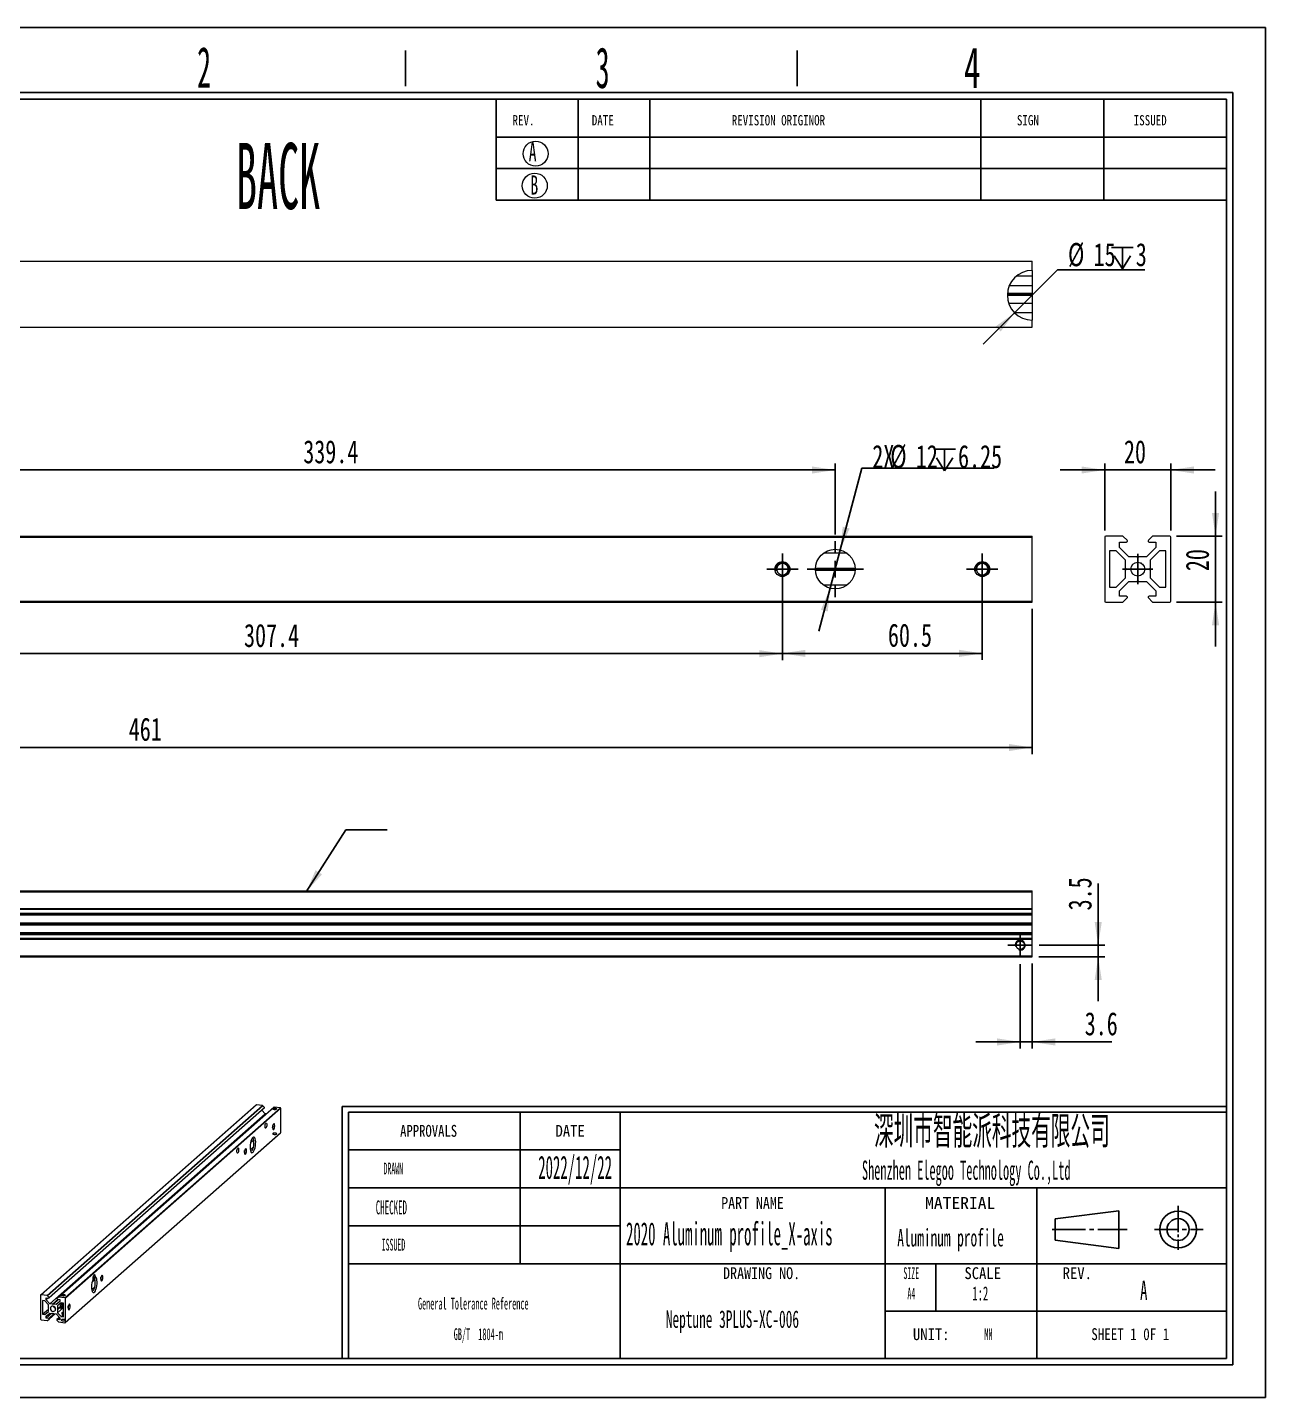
# Model space of a CAD drawing. Header units: millimetres. Extents: x 2 to 295, y 1 to 209.
# Drawn here: x 107.7 to 295.1, y 1.3 to 208.7 of the extents above; entities that cross this region are included whole.
import ezdxf

# ---------------------------------------------------------------- set-up
doc = ezdxf.new("R2010")
doc.units = ezdxf.units.MM
doc.layers.add('SLD-0', color=179, linetype='Continuous')
doc.styles.add('SLDTEXTSTYLE1', font='TXT', dxfattribs={"width": 0.469})
doc.styles.add('SLDTEXTSTYLE10', font='TXT', dxfattribs={"width": 0.7865})
doc.styles.add('SLDTEXTSTYLE11', font='TXT', dxfattribs={"width": 0.862222})
doc.styles.add('SLDTEXTSTYLE12', font='TXT', dxfattribs={"width": 1.089})
doc.styles.add('SLDTEXTSTYLE13', font='TXT', dxfattribs={"width": 0.56, "bigfont": 'bigfont'})
doc.styles.add('SLDTEXTSTYLE14', font='TXT', dxfattribs={"width": 0.805625})
doc.styles.add('SLDTEXTSTYLE15', font='TXT', dxfattribs={"width": 0.7})
doc.styles.add('SLDTEXTSTYLE2', font='TXT', dxfattribs={"width": 0.56})
doc.styles.add('SLDTEXTSTYLE4', font='TXT', dxfattribs={"width": 0.484})
doc.styles.add('SLDTEXTSTYLE5', font='TXT', dxfattribs={"width": 0.40535})
doc.styles.add('SLDTEXTSTYLE6', font='TXT', dxfattribs={"width": 0.6})
doc.styles.add('SLDTEXTSTYLE7', font='TXT', dxfattribs={"width": 0.5025})
doc.styles.add('SLDTEXTSTYLE8', font='TXT', dxfattribs={"width": 0.9075})
doc.styles.add('SLDTEXTSTYLE9', font='TXT', dxfattribs={"width": 0.870455})
doc.dimstyles.new('SLDDIMSTYLE0', dxfattribs={"dimtxt": 3.5, "dimasz": 3.5, "dimexe": 0, "dimexo": 0.0625, "dimgap": 0.875, "dimtad": 0, "dimtih": 1, "dimtoh": 1, "dimlfac": 2, "dimrnd": 1e-09, "dimzin": 12, "dimdsep": 46, "dimtxsty": 'SLDTEXTSTYLE1', "dimsah": 1, "dimcen": 0, "dimadec": 0, "dimazin": 3, "dimtfac": 1, "dimtmove": 0, "dimatfit": 3, "dimfxl": 0, "dimfrac": 2, "dimtolj": 1, "dimtzin": 12, "dimarcsym": 0})
doc.dimstyles.new('SLDDIMSTYLE1', dxfattribs={"dimtxt": 3.5, "dimasz": 3.5, "dimexe": 0, "dimexo": 0.0625, "dimgap": 0.875, "dimtad": 2, "dimlfac": 2, "dimrnd": 1e-09, "dimzin": 12, "dimdsep": 46, "dimtxsty": 'SLDTEXTSTYLE1', "dimsah": 1, "dimcen": 0.09, "dimadec": 0, "dimazin": 3, "dimtfac": 1, "dimtofl": 0, "dimtmove": 0, "dimatfit": 3, "dimfxl": 0, "dimfrac": 2, "dimtolj": 1, "dimtzin": 12, "dimarcsym": 0})
doc.dimstyles.new('SLDDIMSTYLE2', dxfattribs={"dimtxt": 3.5, "dimasz": 3.5, "dimexe": 0, "dimexo": 0.0625, "dimgap": 0.875, "dimtad": 2, "dimlfac": 2, "dimrnd": 1e-09, "dimzin": 12, "dimdsep": 46, "dimtxsty": 'SLDTEXTSTYLE1', "dimsah": 1, "dimcen": 0.09, "dimadec": 0, "dimazin": 3, "dimtfac": 1, "dimtmove": 0, "dimatfit": 0, "dimfxl": 0, "dimfrac": 2, "dimtolj": 1, "dimtzin": 12, "dimarcsym": 0})
doc.dimstyles.new('SLDDIMSTYLE5', dxfattribs={"dimtxt": 0.18, "dimasz": 3.5, "dimexe": 0, "dimexo": 0.0625, "dimgap": 0, "dimtad": 0, "dimtih": 1, "dimtoh": 1, "dimdec": 0, "dimrnd": 1e-09, "dimzin": 0, "dimdsep": 46, "dimtxsty": 'Standard', "dimsah": 1, "dimcen": 0.09, "dimadec": 0, "dimazin": 0, "dimtfac": 3.5, "dimtdec": 0, "dimtofl": 0, "dimtmove": 0, "dimatfit": 3, "dimfxl": 0, "dimfrac": 2, "dimtolj": 1, "dimtzin": 0, "dimarcsym": 0})
doc.dimstyles.new('SLDDIMSTYLE6', dxfattribs={"dimtxt": 3.5, "dimasz": 3.5, "dimexe": 0, "dimexo": 0.0625, "dimgap": 0.875, "dimtad": 0, "dimtih": 1, "dimtoh": 1, "dimlfac": 2, "dimrnd": 1e-09, "dimzin": 12, "dimdsep": 46, "dimtxsty": 'SLDTEXTSTYLE1', "dimsah": 1, "dimcen": 0, "dimadec": 0, "dimazin": 3, "dimtfac": 1, "dimtofl": 0, "dimtmove": 1, "dimatfit": 3, "dimfxl": 0, "dimfrac": 2, "dimtolj": 1, "dimtzin": 12, "dimarcsym": 0})

# ---------------------------------------------------------------- blocks, each defined once
blk = doc.blocks.new('SW_NOTE_2')
at = {"layer": 'SLD-0', "color": 0, "char_height": 1.7927, "attachment_point": 2, "style": 'SLDTEXTSTYLE4'}
for s, insert in [('General Tolerance Reference', (12.75, 2.31)), ('GB/T  1804-m', (13.51, -2.32))]:
    blk.add_mtext(s, dxfattribs=dict(at, insert=insert))
blk = doc.blocks.new('SW_SYMBOL_HOLE_DEPTH')
at = {"layer": 'SLD-0', "color": 0}
for p, q in [((0, 875), (800, 875)), ((100, 555), (400, 75)), ((400, 875), (400, 75)), ((700, 555), (400, 75))]:
    blk.add_line(p, q, dxfattribs=at)
blk = doc.blocks.new('_D')
at = {"layer": 'SLD-0'}
for p, q in [((230.74, 129.59), (233.99, 141.97)), ((233.99, 141.97), (254.01, 141.97)), ((229.21, 123.79), (230.74, 129.59)), ((229.21, 123.79), (227.5, 117.28))]:
    blk.add_line(p, q, dxfattribs=at)
for points in [[(230.74, 129.59), (232.15, 132.84), (231.11, 133.11)], [(229.21, 123.79), (227.8, 120.54), (228.84, 120.26)]]:
    blk.add_solid(points, dxfattribs=at)
at = {"layer": 'SLD-0', "xscale": 0.004072727272727273, "yscale": 0.004072727272727273, "zscale": 0.004072727272727273}
blk.add_blockref('SW_SYMBOL_HOLE_DEPTH', (244.9, 141.26), dxfattribs=at)
at = {"layer": 'SLD-0', "char_height": 3.5, "attachment_point": 1, "style": 'SLDTEXTSTYLE15'}
for s, insert in [('2X', (235.58, 145.48)), ('%%c', (238.3, 145.48)), ('12', (242.17, 145.48)), ('6.25', (248.56, 145.48))]:
    blk.add_mtext(s, dxfattribs=dict(at, insert=insert))
blk = doc.blocks.new('_D_2')
at = {"layer": 'SLD-0'}
for p, q in [((29.27, 120.69), (29.27, 98.69)), ((259.77, 120.69), (259.77, 98.69)), ((29.27, 99.69), (259.77, 99.69))]:
    blk.add_line(p, q, dxfattribs=at)
for points in [[(29.27, 99.69), (32.77, 99.15), (32.77, 100.22)], [(259.77, 99.69), (256.27, 100.22), (256.27, 99.15)]]:
    blk.add_solid(points, dxfattribs=at)
at = {"layer": 'SLD-0', "insert": (123.05, 104.2), "char_height": 3.5, "attachment_point": 1, "style": 'SLDTEXTSTYLE15'}
blk.add_mtext('461', dxfattribs=at)
blk = doc.blocks.new('_D_5')
at = {"layer": 'SLD-0'}
for p, q in [((68.27, 125.69), (68.27, 112.89)), ((221.97, 125.69), (221.97, 112.89)), ((68.27, 113.89), (221.97, 113.89))]:
    blk.add_line(p, q, dxfattribs=at)
for points in [[(68.27, 113.89), (71.77, 113.35), (71.77, 114.43)], [(221.97, 113.89), (218.47, 114.43), (218.47, 113.35)]]:
    blk.add_solid(points, dxfattribs=at)
at = {"layer": 'SLD-0', "insert": (140.49, 118.4), "char_height": 3.5, "attachment_point": 1, "style": 'SLDTEXTSTYLE15'}
blk.add_mtext('307.4', dxfattribs=at)
blk = doc.blocks.new('_D_6')
at = {"layer": 'SLD-0'}
for p, q in [((221.97, 125.69), (221.97, 112.93)), ((252.22, 125.69), (252.22, 112.93)), ((221.97, 113.93), (252.22, 113.93))]:
    blk.add_line(p, q, dxfattribs=at)
for points in [[(221.97, 113.93), (225.47, 113.39), (225.47, 114.47)], [(252.22, 113.93), (248.72, 114.47), (248.72, 113.39)]]:
    blk.add_solid(points, dxfattribs=at)
at = {"layer": 'SLD-0', "insert": (237.95, 118.44), "char_height": 3.5, "attachment_point": 1, "style": 'SLDTEXTSTYLE15'}
blk.add_mtext('60.5', dxfattribs=at)
blk = doc.blocks.new('_D_8')
at = {"layer": 'SLD-0'}
for p, q in [((60.27, 131.94), (60.27, 142.69)), ((60.27, 141.69), (229.97, 141.69)), ((229.97, 131.94), (229.97, 142.69))]:
    blk.add_line(p, q, dxfattribs=at)
for points in [[(60.27, 141.69), (63.77, 141.15), (63.77, 142.22)], [(229.97, 141.69), (226.47, 142.22), (226.47, 141.15)]]:
    blk.add_solid(points, dxfattribs=at)
at = {"layer": 'SLD-0', "insert": (149.46, 146.2), "char_height": 3.5, "attachment_point": 1, "style": 'SLDTEXTSTYLE15'}
blk.add_mtext('339.4', dxfattribs=at)
blk = doc.blocks.new('SW_CENTERMARKSYMBOL_0')
at = {"layer": 'SLD-0', "color": 0}
for p, q in [((0, 1.25), (0, 2.375)), ((-1.25, 0), (-2.375, 0)), ((0, 0), (-1.25, 0)), ((0, 0), (0, 1.25)), ((0, 0), (0, -1.25)), ((0, 0), (1.25, 0)), ((1.25, 0), (2.375, 0)), ((0, -1.25), (0, -2.375))]:
    blk.add_line(p, q, dxfattribs=at)
blk = doc.blocks.new('SW_CENTERMARKSYMBOL_3')
at = {"layer": 'SLD-0', "color": 0}
for p, q in [((0, 1.25), (0, 2.375)), ((-1.25, 0), (-2.375, 0)), ((0, 0), (-1.25, 0)), ((0, 0), (0, 1.25)), ((0, 0), (0, -1.25)), ((0, 0), (1.25, 0)), ((1.25, 0), (2.375, 0)), ((0, -1.25), (0, -2.375))]:
    blk.add_line(p, q, dxfattribs=at)
blk = doc.blocks.new('SW_CENTERMARKSYMBOL_4')
at = {"layer": 'SLD-0', "color": 0}
for p, q in [((0, 2.5), (0, 4.25)), ((-2.5, 0), (-4.25, 0)), ((0, 0), (-1.25, 0)), ((0, 0), (0, 1.25)), ((0, 0), (0, -1.25)), ((0, 0), (1.25, 0)), ((2.5, 0), (4.25, 0)), ((0, -2.5), (0, -4.25))]:
    blk.add_line(p, q, dxfattribs=at)
blk = doc.blocks.new('_D_9')
at = {"layer": 'SLD-0'}
for p, q in [((270.75, 141.69), (264.02, 141.69)), ((270.75, 132.54), (270.75, 142.69)), ((270.75, 141.69), (280.75, 141.69)), ((280.75, 132.54), (280.75, 142.69)), ((280.75, 141.69), (287.49, 141.69))]:
    blk.add_line(p, q, dxfattribs=at)
for points in [[(270.75, 141.69), (267.25, 142.22), (267.25, 141.15)], [(280.75, 141.69), (284.25, 141.15), (284.25, 142.22)]]:
    blk.add_solid(points, dxfattribs=at)
at = {"layer": 'SLD-0', "insert": (273.67, 146.2), "char_height": 3.5, "attachment_point": 1, "style": 'SLDTEXTSTYLE15'}
blk.add_mtext('20', dxfattribs=at)
blk = doc.blocks.new('_D_10')
at = {"layer": 'SLD-0'}
for p, q in [((287.53, 131.69), (287.53, 138.42)), ((281.6, 131.69), (288.53, 131.69)), ((287.53, 131.69), (287.53, 121.69)), ((281.6, 121.69), (288.53, 121.69)), ((287.53, 121.69), (287.53, 114.96))]:
    blk.add_line(p, q, dxfattribs=at)
for points in [[(287.53, 131.69), (288.07, 135.19), (286.99, 135.19)], [(287.53, 121.69), (286.99, 118.19), (288.07, 118.19)]]:
    blk.add_solid(points, dxfattribs=at)
at = {"layer": 'SLD-0', "insert": (283.02, 126.38), "char_height": 3.5, "attachment_point": 1, "rotation": 90, "style": 'SLDTEXTSTYLE15'}
blk.add_mtext('20', dxfattribs=at)
blk = doc.blocks.new('SW_CENTERMARKSYMBOL_6')
at = {"layer": 'SLD-0', "color": 0}
for p, q in [((0, 1.25), (0, 2.3)), ((-1.25, 0), (-2.3, 0)), ((0, 0), (-1.25, 0)), ((0, 0), (0, 1.25)), ((0, 0), (0, -1.25)), ((0, 0), (1.25, 0)), ((1.25, 0), (2.3, 0)), ((0, -1.25), (0, -2.3))]:
    blk.add_line(p, q, dxfattribs=at)
blk = doc.blocks.new('_D_14')
at = {"layer": 'SLD-0'}
for p, q in [((257.97, 66.89), (257.97, 54.12)), ((259.77, 67.01), (259.77, 54.12)), ((257.97, 55.12), (251.24, 55.12)), ((259.77, 55.12), (257.97, 55.12)), ((259.77, 55.12), (271.82, 55.12))]:
    blk.add_line(p, q, dxfattribs=at)
for points in [[(257.97, 55.12), (254.47, 55.66), (254.47, 54.58)], [(259.77, 55.12), (263.27, 54.58), (263.27, 55.66)]]:
    blk.add_solid(points, dxfattribs=at)
at = {"layer": 'SLD-0', "insert": (267.73, 59.63), "char_height": 3.5, "attachment_point": 1, "style": 'SLDTEXTSTYLE15'}
blk.add_mtext('3.6', dxfattribs=at)
blk = doc.blocks.new('_D_15')
at = {"layer": 'SLD-0'}
for p, q in [((269.77, 69.76), (269.77, 79.11)), ((260.84, 69.76), (270.77, 69.76)), ((269.77, 68.01), (269.77, 69.76)), ((260.77, 68.01), (270.77, 68.01)), ((269.77, 68.01), (269.77, 61.28))]:
    blk.add_line(p, q, dxfattribs=at)
for points in [[(269.77, 69.76), (270.31, 73.26), (269.24, 73.26)], [(269.77, 68.01), (269.24, 64.51), (270.31, 64.51)]]:
    blk.add_solid(points, dxfattribs=at)
at = {"layer": 'SLD-0', "insert": (265.26, 75.03), "char_height": 3.5, "attachment_point": 1, "rotation": 90, "style": 'SLDTEXTSTYLE15'}
blk.add_mtext('3.5', dxfattribs=at)
blk = doc.blocks.new('SW_CENTERMARKSYMBOL_8')
at = {"layer": 'SLD-0', "color": 0}
for p, q in [((-1.25, 0), (-1.875, 0)), ((0, 0), (-1.25, 0)), ((0, 1.25), (0, 1.875)), ((0, 0), (0, 1.25)), ((0, 0), (0, -1.25)), ((0, 0), (1.25, 0)), ((1.25, 0), (1.875, 0)), ((0, -1.25), (0, -1.875))]:
    blk.add_line(p, q, dxfattribs=at)
blk = doc.blocks.new('_D_16')
at = {"layer": 'SLD-0'}
for p, q in [((257.12, 165.49), (263.62, 171.96)), ((263.62, 171.96), (276.82, 171.96)), ((257.12, 165.49), (252.34, 160.75))]:
    blk.add_line(p, q, dxfattribs=at)
blk.add_solid([(257.12, 165.49), (254.25, 163.41), (255.01, 162.64)], dxfattribs=at)
at = {"layer": 'SLD-0', "xscale": 0.004072727272727273, "yscale": 0.004072727272727273, "zscale": 0.004072727272727273}
blk.add_blockref('SW_SYMBOL_HOLE_DEPTH', (271.8, 171.82), dxfattribs=at)
at = {"layer": 'SLD-0', "char_height": 3.5, "attachment_point": 1, "style": 'SLDTEXTSTYLE15'}
for s, insert in [('%%c', (265.2, 176.04)), ('15', (269.07, 176.04)), ('3', (275.46, 176.04))]:
    blk.add_mtext(s, dxfattribs=dict(at, insert=insert))

msp = doc.modelspace()

# ---------------------------------------------------------------- linework, layer by layer
at = {"color": 7, "linetype": 'Continuous', "lineweight": 15}
for p, q in [((29.2746, 173.2874), (259.7746, 173.2874)), ((259.7746, 173.1374), (259.7746, 173.2874)), ((259.7746, 171.8874), (259.7746, 173.1374)), ((259.7746, 171.0374), (257.3971, 171.0374)), ((259.7746, 171.8874), (259.7746, 171.0374)), ((259.7746, 171.0374), (259.7746, 169.6321)), ((256.0246, 168.1374), (259.7746, 168.1374)), ((256.0276, 168.2874), (259.7746, 168.2874)), ((256.0366, 168.4374), (259.7746, 168.4374)), ((256.3353, 169.6321), (259.7746, 169.6321)), ((259.7746, 169.6321), (259.7746, 168.4374)), ((259.7746, 168.4374), (259.7746, 168.2874)), ((259.7746, 168.2874), (259.7746, 168.1374)), ((259.7746, 168.1374), (259.7746, 166.9427)), ((256.2199, 166.9427), (259.7746, 166.9427)), ((259.7746, 166.9427), (259.7746, 165.5374)), ((257.0722, 165.5374), (259.7746, 165.5374)), ((259.7746, 165.5374), (259.7746, 164.3874)), ((259.7746, 163.4374), (259.7746, 164.3874)), ((29.2746, 163.2874), (259.7746, 163.2874)), ((259.7746, 163.2874), (259.7746, 163.4374)), ((29.2746, 131.6864), (259.7746, 131.6864)), ((29.2746, 131.5364), (259.7746, 131.5364)), ((259.7746, 131.5364), (259.7746, 131.6864)), ((259.7746, 121.8364), (259.7746, 131.5364)), ((270.7544, 131.5364), (270.7544, 121.8364)), ((273.4423, 131.6864), (270.9044, 131.6864)), ((273.0044, 130.7864), (274.0423, 130.7864)), ((273.0044, 129.9667), (273.0044, 130.7864)), ((274.1484, 131.0425), (273.5484, 131.6425)), ((277.9605, 131.6425), (277.3605, 131.0425)), ((277.4666, 130.7864), (278.5044, 130.7864)), ((280.6044, 131.6864), (278.0666, 131.6864)), ((278.5044, 130.7864), (278.5044, 129.9667)), ((280.7544, 121.8364), (280.7544, 131.5364)), ((231.7674, 129.0917), (228.1817, 129.0917)), ((271.5044, 129.4364), (271.5044, 123.9364)), ((272.4741, 129.4364), (271.5044, 129.4364)), ((273.8794, 128.0311), (272.4741, 129.4364)), ((274.4098, 128.5614), (273.0044, 129.9667)), ((278.5044, 129.9667), (277.0991, 128.5614)), ((279.0348, 129.4364), (277.6294, 128.0311)), ((280.0044, 129.4364), (279.0348, 129.4364)), ((280.0044, 123.9364), (280.0044, 129.4364)), ((220.8496, 126.6864), (221.0996, 126.6864)), ((220.8596, 126.8364), (221.1125, 126.8364)), ((220.8596, 126.5364), (221.1125, 126.5364)), ((222.8366, 126.8364), (223.0895, 126.8364)), ((222.8366, 126.5364), (223.0895, 126.5364)), ((222.8496, 126.6864), (223.0996, 126.6864)), ((226.9746, 126.6864), (232.9746, 126.6864)), ((226.9783, 126.8364), (232.9708, 126.8364)), ((226.9783, 126.5364), (232.9708, 126.5364)), ((251.0996, 126.6864), (251.3496, 126.6864)), ((251.1096, 126.8364), (251.3625, 126.8364)), ((251.1096, 126.5364), (251.3625, 126.5364)), ((253.0866, 126.8364), (253.3395, 126.8364)), ((253.0866, 126.5364), (253.3395, 126.5364)), ((253.0996, 126.6864), (253.3496, 126.6864)), ((273.8794, 126.8364), (273.8794, 128.0311)), ((274.0294, 126.6864), (273.8794, 126.8364)), ((273.8794, 126.5364), (274.0294, 126.6864)), ((273.8794, 125.3417), (273.8794, 126.5364)), ((275.6044, 128.5614), (274.4098, 128.5614)), ((275.7544, 128.4114), (275.6044, 128.5614)), ((275.9044, 128.5614), (275.7544, 128.4114)), ((277.0991, 128.5614), (275.9044, 128.5614)), ((276.3348, 127.5614), (276.2609, 127.5614)), ((277.6294, 126.8364), (277.4794, 126.6864)), ((277.4794, 126.6864), (277.6294, 126.5364)), ((277.6294, 128.0311), (277.6294, 126.8364)), ((277.6294, 126.5364), (277.6294, 125.3417)), ((272.4741, 123.9364), (273.8794, 125.3417)), ((273.0044, 123.4061), (274.4098, 124.8114)), ((274.4098, 124.8114), (275.6044, 124.8114)), ((275.6044, 124.8114), (275.7544, 124.9614)), ((275.7544, 124.9614), (275.9044, 124.8114)), ((275.9044, 124.8114), (277.0991, 124.8114)), ((277.0991, 124.8114), (278.5044, 123.4061)), ((277.6294, 125.3417), (279.0348, 123.9364)), ((228.1817, 124.2811), (231.7674, 124.2811)), ((271.5044, 123.9364), (272.4741, 123.9364)), ((273.0044, 122.5864), (273.0044, 123.4061)), ((274.0423, 122.5864), (273.0044, 122.5864)), ((278.5044, 122.5864), (277.4666, 122.5864)), ((278.5044, 123.4061), (278.5044, 122.5864)), ((279.0348, 123.9364), (280.0044, 123.9364)), ((29.2746, 121.8364), (259.7746, 121.8364)), ((29.2746, 121.6864), (259.7746, 121.6864)), ((259.7746, 121.6864), (259.7746, 121.8364)), ((270.9044, 121.6864), (273.4423, 121.6864)), ((273.5484, 121.7303), (274.1484, 122.3303)), ((277.3605, 122.3303), (277.9605, 121.7303)), ((278.0666, 121.6864), (280.6044, 121.6864)), ((29.2746, 78.0133), (259.7746, 78.0133)), ((29.2746, 77.8633), (259.7746, 77.8633)), ((259.7746, 77.8633), (259.7746, 78.0133)), ((259.7746, 75.3254), (259.7746, 77.8633)), ((29.2746, 75.3254), (259.7746, 75.3254)), ((29.2746, 75.2194), (259.7746, 75.2194)), ((259.7746, 75.2194), (259.7746, 75.3254)), ((259.7746, 74.6194), (259.7746, 75.2194)), ((29.2746, 74.6194), (259.7746, 74.6194)), ((29.2746, 74.5754), (259.7746, 74.5754)), ((29.2746, 74.358), (259.7746, 74.358)), ((29.2746, 73.1633), (259.7746, 73.1633)), ((29.2746, 73.0133), (259.7746, 73.0133)), ((29.2746, 72.8633), (259.7746, 72.8633)), ((259.7746, 74.5754), (259.7746, 74.6194)), ((259.7746, 74.358), (259.7746, 74.5754)), ((259.7746, 73.1633), (259.7746, 74.358)), ((259.7746, 73.0133), (259.7746, 73.1633)), ((259.7746, 72.8633), (259.7746, 73.0133)), ((259.7746, 71.6686), (259.7746, 72.8633)), ((29.2746, 71.6686), (259.7746, 71.6686)), ((259.7746, 71.4512), (29.2746, 71.4512)), ((29.2746, 71.4072), (259.7746, 71.4072)), ((29.2746, 70.8072), (259.7746, 70.8072)), ((29.2746, 70.7012), (259.7746, 70.7012)), ((259.7746, 71.4512), (259.7746, 71.6686)), ((259.7746, 71.4072), (259.7746, 71.4512)), ((259.7746, 70.8072), (259.7746, 71.4072)), ((259.7746, 70.7012), (259.7746, 70.8072)), ((259.7746, 68.1633), (259.7746, 70.7012)), ((29.2746, 68.1633), (259.7746, 68.1633)), ((29.2746, 68.0133), (259.7746, 68.0133)), ((259.7746, 68.0133), (259.7746, 68.1633)), ((142.3215, 45.5902), (109.7238, 16.8418)), ((109.7635, 16.8533), (142.3612, 45.6018)), ((110.7131, 16.7337), (143.3107, 45.4821)), ((110.7528, 16.7121), (143.3504, 45.4605)), ((110.9773, 16.4576), (143.5749, 45.206)), ((110.9773, 16.3776), (143.5749, 45.126)), ((111.0751, 15.5096), (143.6727, 44.258)), ((112.4037, 16.5042), (145.0013, 45.2526)), ((112.4434, 16.5157), (145.041, 45.2641)), ((113.3929, 16.3961), (145.9906, 45.1445)), ((113.4491, 16.3324), (146.0467, 45.0808)), ((143.3107, 45.4821), (142.3612, 45.6018)), ((143.6727, 44.258), (143.1994, 44.7948)), ((143.5749, 45.206), (143.3504, 45.4605)), ((143.8485, 44.2359), (143.6727, 44.258)), ((145.9906, 45.1445), (145.041, 45.2641)), ((146.0467, 41.4227), (146.0467, 45.0808)), ((113.4326, 12.6364), (146.0303, 41.3848)), ((113.4491, 12.6743), (146.0467, 41.4227)), ((141.4909, 39.9053), (141.9502, 40.3104)), ((141.7777, 40.6088), (141.8363, 40.6605)), ((140.5787, 38.7009), (140.5794, 38.7015)), ((141.4339, 38.7951), (141.8932, 39.2002)), ((141.7213, 38.6829), (141.4479, 38.7173)), ((117.4917, 18.74), (117.951, 19.1451)), ((109.7074, 16.8039), (109.7074, 13.1458)), ((110.7131, 16.7337), (109.7635, 16.8533)), ((110.9773, 16.4576), (110.7528, 16.7121)), ((117.4347, 17.6298), (117.894, 18.0349)), ((117.7221, 17.5176), (117.4487, 17.552)), ((110.3509, 15.9308), (109.988, 15.9765)), ((109.988, 15.9765), (109.988, 13.9024)), ((109.988, 13.9024), (110.8767, 14.6861)), ((110.8767, 15.3346), (110.3509, 15.9308)), ((110.5493, 16.4149), (110.9376, 16.366)), ((110.5493, 16.1058), (110.5493, 16.4149)), ((110.5493, 16.1058), (110.856, 16.3763)), ((111.0751, 15.5096), (110.5493, 16.1058)), ((110.8767, 14.8841), (110.8767, 15.3346)), ((110.9328, 14.8204), (110.8767, 14.8841)), ((110.8767, 14.7709), (110.9328, 14.8204)), ((110.8767, 14.3204), (110.8767, 14.7709)), ((111.5221, 15.4533), (111.0751, 15.5096)), ((111.5221, 15.4533), (112.3546, 16.1875)), ((111.5782, 15.3896), (111.5221, 15.4533)), ((111.6344, 15.4391), (111.5782, 15.3896)), ((111.6344, 15.4391), (112.4669, 16.1733)), ((112.0814, 15.3828), (111.6344, 15.4391)), ((112.6072, 15.8466), (112.0814, 15.3828)), ((112.4037, 16.5042), (112.1792, 16.3062)), ((112.2189, 16.2046), (112.6072, 16.1557)), ((112.2798, 14.7073), (112.2237, 14.6578)), ((112.2237, 14.6578), (112.2798, 14.5941)), ((112.8056, 15.6216), (112.2798, 15.1578)), ((112.2798, 15.1578), (112.2798, 14.7073)), ((112.2798, 14.7073), (112.7236, 15.0987)), ((112.2798, 14.5941), (112.7236, 14.9855)), ((112.2798, 14.1436), (113.1684, 14.9273)), ((112.2798, 14.5941), (112.2798, 14.1436)), ((113.3929, 16.3961), (112.4434, 16.5157)), ((112.6072, 16.1557), (112.6072, 15.8466)), ((113.1684, 15.5758), (112.8056, 15.6216)), ((112.9131, 15.2658), (112.9674, 15.3137)), ((112.9674, 15.3137), (113.1684, 15.491)), ((112.9674, 15.2005), (113.1684, 15.3779)), ((113.1684, 13.5017), (113.1684, 15.5758)), ((113.4491, 12.6743), (113.4491, 16.3324)), ((109.7635, 13.0821), (110.7131, 12.9625)), ((109.988, 13.9024), (110.3509, 13.8566)), ((110.3509, 13.8566), (110.8767, 14.3204)), ((110.5493, 13.6316), (111.0751, 14.0954)), ((110.5493, 13.3225), (111.3818, 14.0567)), ((110.5493, 13.3225), (110.5493, 13.6316)), ((110.9376, 13.2736), (110.5493, 13.3225)), ((110.7528, 12.974), (110.9773, 13.172)), ((110.9773, 13.172), (111.9056, 13.9907)), ((111.0751, 14.0954), (111.5221, 14.0391)), ((111.5221, 14.0391), (111.5782, 14.0886)), ((111.5782, 14.0886), (111.6344, 14.0249)), ((111.6344, 14.0249), (112.0814, 13.9686)), ((112.0814, 13.9686), (112.6072, 13.3724)), ((112.5548, 13.4318), (112.1792, 13.1006)), ((112.1792, 13.0206), (112.4037, 12.7661)), ((112.6072, 13.0633), (112.2189, 13.1122)), ((112.2798, 14.1436), (112.8056, 13.5474)), ((112.4434, 12.7445), (113.3929, 12.6249)), ((112.6072, 13.3724), (112.6072, 13.0633)), ((112.8056, 13.5474), (113.0786, 13.7881)), ((112.8056, 13.5474), (113.1684, 13.5017))]:
    msp.add_line(p, q, dxfattribs=at)
at = {"color": 8, "linetype": 'Continuous', "lineweight": 15}
for p, q in [((110.9376, 13.2736), (111.7701, 14.0078)), ((112.2189, 13.1122), (112.5664, 13.4187))]:
    msp.add_line(p, q, dxfattribs=at)
at = {"color": 7, "linetype": 'Continuous', "lineweight": 0, "flags": 128}
for points in [[(145.0302, 44.901), (144.9309, 44.9216), (144.8629, 44.9533), (144.8364, 44.9914), (144.8557, 45.0298), (144.9176, 45.063), (145.0129, 45.0856), (145.1269, 45.0944), (145.2424, 45.088), (145.3417, 45.0674), (145.4097, 45.0356), (145.4362, 44.9976), (145.4169, 44.9591), (145.355, 44.926), (145.2597, 44.9033), (145.1457, 44.8945), (145.0302, 44.901)], [(143.9511, 42.5822), (143.9403, 42.4284), (143.9097, 42.279), (143.8638, 42.1568), (143.8097, 42.0803), (143.7556, 42.0613), (143.7097, 42.1026), (143.679, 42.1979), (143.6683, 42.3327), (143.679, 42.4866), (143.7097, 42.6359), (143.7556, 42.7582), (143.8097, 42.8346), (143.8638, 42.8536), (143.9097, 42.8123), (143.9403, 42.717), (143.9511, 42.5822)], [(145.2424, 41.3168), (145.1269, 41.3232), (145.0129, 41.3144), (144.9176, 41.2917), (144.8557, 41.2586), (144.8364, 41.2201), (144.8629, 41.1821), (144.9309, 41.1504), (145.0302, 41.1297), (145.1457, 41.1233), (145.2597, 41.1321), (145.355, 41.1548), (145.4169, 41.1879), (145.4362, 41.2264), (145.4097, 41.2644), (145.3417, 41.2961), (145.2424, 41.3168)], [(139.6731, 38.8093), (139.6624, 38.6555), (139.6317, 38.5062), (139.5858, 38.3839), (139.5317, 38.3075), (139.4776, 38.2885), (139.4317, 38.3298), (139.401, 38.4251), (139.3903, 38.5599), (139.401, 38.7137), (139.4317, 38.8631), (139.4776, 38.9853), (139.5317, 39.0617), (139.5858, 39.0808), (139.6317, 39.0395), (139.6624, 38.9442), (139.6731, 38.8093)], [(117.9367, 19.6396), (117.9259, 19.4858), (117.8952, 19.3364), (117.8494, 19.2142), (117.7952, 19.1377), (117.7411, 19.1187), (117.6952, 19.16), (117.6646, 19.2553), (117.6538, 19.3901), (117.6646, 19.544), (117.6952, 19.6933), (117.7411, 19.8156), (117.7952, 19.892), (117.8494, 19.911), (117.8952, 19.8697), (117.9259, 19.7744), (117.9367, 19.6396)], [(113.0301, 16.6984), (112.9308, 16.719), (112.8628, 16.7508), (112.8363, 16.7888), (112.8556, 16.8273), (112.9175, 16.8604), (113.0128, 16.8831), (113.1268, 16.8919), (113.2423, 16.8855), (113.3416, 16.8648), (113.4096, 16.8331), (113.436, 16.795), (113.4168, 16.7566), (113.3549, 16.7234), (113.2596, 16.7008), (113.1456, 16.692), (113.0301, 16.6984)], [(112.9869, 15.2743), (112.9761, 15.1205), (112.9455, 14.9711), (112.8996, 14.8489), (112.8455, 14.7725), (112.7914, 14.7535), (112.7455, 14.7947), (112.7148, 14.8901), (112.7041, 15.0249), (112.7148, 15.1787), (112.7455, 15.3281), (112.7914, 15.4503), (112.8455, 15.5267), (112.8996, 15.5457), (112.9455, 15.5045), (112.9761, 15.4091), (112.9869, 15.2743)], [(113.2423, 13.1142), (113.1268, 13.1206), (113.0128, 13.1118), (112.9175, 13.0891), (112.8556, 13.056), (112.8363, 13.0175), (112.8628, 12.9795), (112.9308, 12.9478), (113.0301, 12.9271), (113.1456, 12.9207), (113.2596, 12.9295), (113.3549, 12.9522), (113.4168, 12.9853), (113.436, 13.0238), (113.4096, 13.0618), (113.3416, 13.0936), (113.2423, 13.1142)]]:
    msp.add_lwpolyline(points, dxfattribs=at)
at = {"color": 7, "linetype": 'Continuous', "lineweight": 15, "flags": 128}
for points in [[(145.0479, 44.9165), (145.1441, 44.9112), (145.2392, 44.9185), (145.3185, 44.9374), (145.3702, 44.965), (145.3862, 44.9971), (145.3642, 45.0288), (145.3075, 45.0552), (145.2247, 45.0724), (145.1285, 45.0778), (145.0334, 45.0704), (144.9541, 45.0515), (144.9024, 45.024), (144.8864, 44.9919), (144.9084, 44.9602), (144.9651, 44.9337), (145.0479, 44.9165)], [(144.979, 42.7344), (144.9181, 42.6484), (144.8665, 42.5109), (144.832, 42.3429), (144.8199, 42.1698), (144.832, 42.0182), (144.8665, 41.9109), (144.9181, 41.8645), (144.979, 41.8859), (145.0398, 41.9719), (145.0915, 42.1094), (145.1259, 42.2774), (145.1381, 42.4505), (145.1259, 42.6021), (145.0915, 42.7094), (145.0398, 42.7558), (144.979, 42.7344)], [(144.8199, 42.179), (144.8453, 42.3128), (144.8574, 42.4767)], [(141.8323, 40.6665), (141.7268, 40.5379), (141.6279, 40.3463), (141.5419, 40.1037), (141.4741, 39.8254), (141.4288, 39.5288), (141.4089, 39.2327), (141.4156, 38.9556), (141.4484, 38.7148), (141.5054, 38.5256), (141.583, 38.3999), (141.6762, 38.3454), (141.7792, 38.3657), (141.8855, 38.4595), (141.9885, 38.6209), (142.0817, 38.8397), (142.1592, 39.1022), (142.2162, 39.3919), (142.2491, 39.6906), (142.2558, 39.9796), (142.2358, 40.2406), (142.1906, 40.4572), (142.1228, 40.616), (142.0367, 40.7068), (141.9378, 40.724), (141.8323, 40.6665)], [(140.701, 38.9616), (140.6401, 38.8756), (140.5885, 38.7381), (140.554, 38.57), (140.5419, 38.397), (140.554, 38.2453), (140.5885, 38.1381), (140.6401, 38.0916), (140.701, 38.113), (140.7618, 38.199), (140.8135, 38.3365), (140.848, 38.5046), (140.8601, 38.6776), (140.848, 38.8293), (140.8135, 38.9365), (140.7618, 38.983), (140.701, 38.9616)], [(140.5419, 38.4062), (140.5673, 38.5399), (140.5794, 38.7015)], [(117.8331, 19.5011), (117.7276, 19.3726), (117.6287, 19.1809), (117.5427, 18.9384), (117.4749, 18.6601), (117.4296, 18.3635), (117.4097, 18.0674), (117.4164, 17.7902), (117.4492, 17.5495), (117.5062, 17.3603), (117.5838, 17.2346), (117.6769, 17.1801), (117.78, 17.2004), (117.8863, 17.2942), (117.9893, 17.4556), (118.0825, 17.6744), (118.16, 17.9369), (118.217, 18.2266), (118.2499, 18.5253), (118.2566, 18.8142), (118.2366, 19.0752), (118.1913, 19.2919), (118.1236, 19.4506), (118.0375, 19.5415), (117.9386, 19.5587), (117.8331, 19.5011)], [(117.6804, 19.2906), (117.688, 19.2558), (117.7156, 19.1921), (117.7528, 19.1675), (117.7952, 19.1849), (117.8376, 19.2422), (117.8749, 19.3326), (117.8903, 19.3875)], [(118.9645, 19.7918), (118.9036, 19.7058), (118.852, 19.5683), (118.8175, 19.4003), (118.8054, 19.2272), (118.8175, 19.0756), (118.852, 18.9683), (118.9036, 18.9219), (118.9645, 18.9433), (119.0254, 19.0293), (119.077, 19.1668), (119.1115, 19.3348), (119.1236, 19.5079), (119.1115, 19.6595), (119.077, 19.7668), (119.0254, 19.8132), (118.9645, 19.7918)], [(118.8054, 19.2364), (118.8309, 19.3702), (118.8429, 19.5341)], [(113.0478, 16.714), (113.144, 16.7086), (113.2391, 16.716), (113.3184, 16.7349), (113.37, 16.7624), (113.3861, 16.7945), (113.3641, 16.8262), (113.3073, 16.8527), (113.2246, 16.8699), (113.1284, 16.8752), (113.0333, 16.8679), (112.954, 16.849), (112.9023, 16.8214), (112.8863, 16.7893), (112.9083, 16.7576), (112.965, 16.7312), (113.0478, 16.714)], [(111.9711, 14.6896), (111.9412, 14.8449), (111.856, 14.9841), (111.7286, 15.086), (111.5782, 15.1351), (111.4279, 15.1239), (111.3004, 15.0541), (111.2153, 14.9364), (111.1854, 14.7886), (111.2153, 14.6333), (111.3004, 14.4941), (111.4279, 14.3922), (111.5782, 14.3431), (111.7286, 14.3543), (111.856, 14.4241), (111.9412, 14.5418), (111.9711, 14.6896)], [(112.9674, 15.3137), (112.9528, 15.4087), (112.9251, 15.4724), (112.8879, 15.497), (112.8455, 15.4796), (112.8031, 15.4222), (112.7658, 15.3319), (112.7382, 15.2195), (112.7236, 15.0987)], [(112.7236, 14.9855), (112.7382, 14.8905), (112.7658, 14.8268), (112.8031, 14.8022), (112.8455, 14.8196), (112.8879, 14.877), (112.9251, 14.9673), (112.9528, 15.0797), (112.9674, 15.2005)], [(114.0148, 15.4266), (113.9539, 15.3406), (113.9023, 15.2031), (113.8678, 15.035), (113.8557, 14.862), (113.8678, 14.7103), (113.9023, 14.6031), (113.9539, 14.5566), (114.0148, 14.578), (114.0756, 14.664), (114.1273, 14.8015), (114.1617, 14.9696), (114.1739, 15.1426), (114.1617, 15.2943), (114.1273, 15.4015), (114.0756, 15.448), (114.0148, 15.4266)], [(113.8557, 14.8711), (113.8811, 15.0049), (113.8932, 15.1688)], [(113.0786, 13.7881), (113.1681, 13.7866), (113.1684, 13.7866)]]:
    msp.add_lwpolyline(points, dxfattribs=at)
at = {"color": 7, "linetype": 'Continuous', "lineweight": 15}
for centre, radius in [((229.9746, 126.6864), 3), ((221.9746, 126.6864), 1.125), ((252.2246, 126.6864), 1.125), ((275.7544, 126.6864), 1.05), ((257.9672, 69.7633), 0.625)]:
    msp.add_circle(centre, radius, dxfattribs=at)
for centre, radius, start, end in [((259.7746, 168.1374), 3.75, 90, 270), ((270.9044, 131.5364), 0.15, 90, 180), ((273.4423, 131.5364), 0.15, 45, 90), ((274.0423, 130.9364), 0.15, 270, 45), ((277.4666, 130.9364), 0.15, 135, 270), ((278.0666, 131.5364), 0.15, 90, 135), ((280.6044, 131.5364), 0.15, 0, 90), ((221.9746, 126.6864), 0.875, 170.12911, 180), ((221.9746, 126.6864), 0.875, 180, 189.87089), ((221.9746, 126.6864), 0.875, 9.87089, 170.12911), ((221.9746, 126.6864), 0.875, 189.87089, 350.12911), ((221.9746, 126.6864), 0.875, 0, 9.87089), ((221.9746, 126.6864), 0.875, 350.12911, 0), ((252.2246, 126.6864), 0.875, 170.12911, 180), ((252.2246, 126.6864), 0.875, 180, 189.87089), ((252.2246, 126.6864), 0.875, 9.87089, 170.12911), ((252.2246, 126.6864), 0.875, 189.87089, 350.12911), ((252.2246, 126.6864), 0.875, 0, 9.87089), ((252.2246, 126.6864), 0.875, 350.12911, 0), ((274.0423, 122.4364), 0.15, 315, 90), ((277.4666, 122.4364), 0.15, 90, 225), ((270.9044, 121.8364), 0.15, 180, 270), ((273.4423, 121.8364), 0.15, 270, 315), ((278.0666, 121.8364), 0.15, 225, 270), ((280.6044, 121.8364), 0.15, 270, 0), ((142.3541, 45.5522), 0.05, 81.841587, 130.661207), ((143.3019, 45.4185), 0.0642, 40.895791, 82.058156), ((143.5352, 45.166), 0.0564, 314.781542, 45.218458), ((145.0339, 45.2146), 0.05, 81.841587, 130.661207), ((145.9812, 45.0796), 0.0655, 1.058709, 81.760535), ((139.4278, 39.8062), 2.5538, 333.905184, 19.68518), ((145.9967, 41.4219), 0.05, 312.158037, 0.977657), ((115.4286, 18.6409), 2.5538, 333.905184, 19.68518), ((109.7562, 16.8051), 0.0488, 81.398635, 181.420609), ((110.7042, 16.6701), 0.0642, 40.895791, 82.058156), ((110.9423, 16.4184), 0.0526, 264.928585, 48.20711), ((112.2246, 16.2654), 0.061, 138.048382, 264.63616), ((112.4363, 16.4662), 0.05, 81.841587, 130.661207), ((113.3836, 16.3312), 0.0655, 1.058709, 81.760535), ((109.7729, 13.147), 0.0655, 181.058709, 261.760535), ((110.7202, 13.012), 0.05, 261.841587, 310.661207), ((110.9319, 13.2128), 0.061, 318.048382, 84.63616), ((112.2142, 13.0598), 0.0526, 84.928585, 228.20711), ((112.4522, 12.8081), 0.0642, 220.895791, 262.058156), ((113.4002, 12.6731), 0.0488, 261.398635, 1.420609)]:
    msp.add_arc(centre, radius, start, end, dxfattribs=at)
at = {"color": 7, "linetype": 'Continuous', "lineweight": 0}
for centre, radius in [((221.9746, 126.6864), 1), ((252.2246, 126.6864), 1), ((257.9672, 69.7633), 0.75), ((257.9672, 69.7633), 0.75)]:
    msp.add_arc(centre, radius, 255, 195, dxfattribs=at)
at = {"color": 7, "linetype": 'Continuous', "lineweight": 15}
for centre, major_axis, start_param, end_param in [((112.7894, 15.1567), (-0.3274, 0.3712), 1.57079633, 1.74307585), ((112.7894, 15.1567), (-0.3274, 0.3712), 4.54010946, 4.71238898), ((113.1362, 13.8995), (-0.2339, 0.2652), 4.94439736, 7.9828663)]:
    msp.add_ellipse(centre, major_axis=major_axis, ratio=0.33333333, start_param=start_param, end_param=end_param, dxfattribs=at)
msp.add_open_spline([(111.6385, 15.1148), (111.6397, 15.1062), (111.6452, 15.0675), (111.6898, 15.0048), (111.7667, 14.9432), (111.8485, 14.9163), (111.8838, 14.9223), (111.8925, 14.9237)], degree=3, knots=[0, 0, 0, 0, 0.06381418, 0.28557443, 0.58912987, 0.89825107, 1, 1, 1, 1], dxfattribs=at)
at = {"layer": 'SLD-0'}
for p, q in [((1.5907, 208.6737), (295.1066, 208.6737)), ((295.1066, 208.6737), (295.1066, 1.2938)), ((12.6748, 197.811), (289.1814, 197.811)), ((252.0174, 197.811), (252.0174, 182.5137)), ((270.5994, 197.811), (270.5994, 182.5137)), ((289.1814, 197.811), (289.1814, 7.2189)), ((289.1814, 7.2189), (12.6748, 7.2189)), ((295.1066, 1.2938), (1.5907, 1.2938))]:
    msp.add_line(p, q, dxfattribs=at)
at = {"layer": 'SLD-0', "color": 6, "linetype": 'Continuous'}
for p, q in [((164.9525, 199.786), (164.9525, 205.1695)), ((224.2039, 199.786), (224.2039, 205.1695)), ((11.6873, 198.7985), (290.1689, 198.7985)), ((290.1689, 198.7985), (290.1689, 6.2314)), ((290.1689, 6.2314), (11.6873, 6.2314))]:
    msp.add_line(p, q, dxfattribs=at)
at = {"layer": 'SLD-0', "color": 179, "linetype": 'Continuous'}
for p, q in [((178.6588, 197.811), (178.6588, 182.5137)), ((191.0502, 197.811), (191.0502, 182.5137)), ((201.8863, 197.811), (201.8863, 182.5137)), ((178.6588, 192.0745), (289.1814, 192.0745)), ((178.6588, 187.2941), (289.1814, 187.2941)), ((178.6588, 182.5137), (289.1814, 182.5137)), ((289.1814, 45.3294), (155.3299, 45.3294)), ((155.3299, 45.3294), (155.3299, 7.2189)), ((289.1814, 44.5061), (156.286, 44.5061)), ((156.286, 44.5061), (156.286, 7.2189)), ((182.2808, 44.5061), (182.2808, 21.5602)), ((197.3975, 44.5061), (197.3975, 7.2189)), ((197.3975, 38.7696), (156.286, 38.7696)), ((289.1814, 33.0331), (156.286, 33.0331)), ((237.553, 33.0331), (237.553, 7.2189)), ((260.499, 7.2189), (260.499, 33.0331)), ((263.2552, 28.3538), (272.8879, 29.5382)), ((272.8879, 23.8461), (272.8879, 29.5382)), ((281.8693, 26.3495), (281.8693, 30.3163)), ((197.3975, 27.2966), (156.286, 27.2966)), ((263.2552, 25.1064), (263.2552, 28.3538)), ((262.7856, 26.7328), (267.8301, 26.7328)), ((263.2552, 25.1064), (272.8879, 23.8461)), ((268.4607, 26.7328), (269.0912, 26.7328)), ((269.7218, 26.7328), (274.1357, 26.7328)), ((281.8693, 26.7328), (278.2684, 26.7328)), ((281.8693, 25.9663), (281.8693, 25.5831)), ((281.8693, 25.1998), (281.8693, 23.6668)), ((282.4999, 26.7328), (283.1304, 26.7328)), ((283.761, 26.7328), (285.6527, 26.7328)), ((289.1814, 21.5602), (156.286, 21.5602)), ((245.2016, 21.5602), (245.2016, 14.3895)), ((237.553, 14.3895), (289.1814, 14.3895))]:
    msp.add_line(p, q, dxfattribs=at)
at = {"layer": 'SLD-0', "lineweight": 0}
for centre in [(184.6221, 189.5636), (184.4994, 184.7149)]:
    msp.add_circle(centre, 1.8944, dxfattribs=at)
at = {"layer": 'SLD-0', "color": 179, "linetype": 'Continuous'}
for radius in [2.7714, 1.669]:
    msp.add_circle((281.8693, 26.7328), radius, dxfattribs=at)

# ---------------------------------------------------------------- block references
at = {"layer": 'SLD-0'}
for name, p in [('SW_CENTERMARKSYMBOL_4', (229.9746, 126.6864)), ('SW_CENTERMARKSYMBOL_3', (221.9746, 126.6864)), ('SW_CENTERMARKSYMBOL_0', (252.2246, 126.6864)), ('SW_CENTERMARKSYMBOL_6', (275.7544, 126.6864)), ('SW_CENTERMARKSYMBOL_8', (257.9672, 69.7633))]:
    msp.add_blockref(name, p, dxfattribs=at)
at = {"layer": 'SLD-0', "color": 179}
msp.add_blockref('SW_NOTE_2', (162.4379, 14.1109), dxfattribs=at)

# ---------------------------------------------------------------- texts
at = {"layer": 'SLD-0'}
for s, insert, char_height, attachment_point, style in [('2', (133.3881, 205.7276), 6.172, 1, 'SLDTEXTSTYLE7'), ('3', (193.7066, 205.6655), 6.172, 1, 'SLDTEXTSTYLE7'), ('4', (249.4405, 205.6593), 6.172, 1, 'SLDTEXTSTYLE6'), ('BACK', (139.2676, 191.1893), 10, 1, 'SLDTEXTSTYLE1'), ('A', (183.5778, 191.2862), 2.9034, 1, 'SLDTEXTSTYLE6'), ('B', (183.8319, 186.2712), 2.9034, 1, 'SLDTEXTSTYLE6'), ('\\M+1905B圳\\M+18E73\\M+19271\\M+1945C\\M+19468\\M+189C8\\M+18B5A\\M+1974C\\M+18CC0\\M+18CF6\\M+18E69', (253.6756, 43.9429), 4.82808, 2, 'SLDTEXTSTYLE13'), ('2022/12/22', (185.0178, 37.8954), 3.5, 1, 'SLDTEXTSTYLE1'), ('2020 Aluminum profile_X-axis', (198.3065, 27.8372), 3.5, 1, 'SLDTEXTSTYLE1'), ('Aluminum profile', (247.4257, 26.8149), 2.645833, 2, 'SLDTEXTSTYLE2'), ('A', (276.1139, 18.9954), 2.9104, 1, 'SLDTEXTSTYLE2'), ('Neptune 3PLUS-XC-006', (214.4093, 14.492), 2.645833, 2, 'SLDTEXTSTYLE2')]:
    msp.add_mtext(s, dxfattribs=dict(at, insert=insert, char_height=char_height, attachment_point=attachment_point, style=style))
at = {"layer": 'SLD-0', "color": 179}
for s, insert, char_height, attachment_point, style in [('REV.', (181.1288, 195.4001), 1.55363, 1, 'SLDTEXTSTYLE10'), ('DATE', (193.1265, 195.4001), 1.55363, 1, 'SLDTEXTSTYLE10'), ('REVISION ORIGINOR', (214.3082, 195.4001), 1.553633, 1, 'SLDTEXTSTYLE10'), ('SIGN', (257.4664, 195.4001), 1.55363, 1, 'SLDTEXTSTYLE10'), ('ISSUED', (275.1481, 195.4001), 1.55363, 1, 'SLDTEXTSTYLE10'), ('APPROVALS', (168.4266, 42.5627), 1.79265, 2, 'SLDTEXTSTYLE10'), ('DATE', (189.8496, 42.5627), 1.79265, 2, 'SLDTEXTSTYLE8'), ('DRAWN', (163.0782, 36.8618), 1.79265, 2, 'SLDTEXTSTYLE5'), ('Shenzhen Elegoo Technology Co.,Ltd', (249.7983, 37.1647), 2.910417, 2, 'SLDTEXTSTYLE1'), ('CHECKED', (162.7925, 31.1383), 2.11667, 2, 'SLDTEXTSTYLE1'), ('PART NAME', (217.4437, 31.6454), 1.79265, 2, 'SLDTEXTSTYLE11'), ('MATERIAL', (248.8802, 31.6454), 1.79265, 2, 'SLDTEXTSTYLE12'), ('ISSUED', (163.1116, 25.3369), 1.79265, 2, 'SLDTEXTSTYLE5'), ('DRAWING NO.', (218.8263, 21.0216), 1.792654, 2, 'SLDTEXTSTYLE9'), ('SIZE', (241.4789, 21.0216), 1.79265, 2, 'SLDTEXTSTYLE5'), ('SCALE', (252.2889, 21.0216), 1.79265, 2, 'SLDTEXTSTYLE8'), ('REV.', (266.6102, 21.0216), 1.79265, 2, 'SLDTEXTSTYLE8'), ('A4', (241.4898, 17.9531), 1.79265, 2, 'SLDTEXTSTYLE5'), ('1:2', (251.93, 18.1206), 2.11667, 2, 'SLDTEXTSTYLE2'), ('UNIT:', (244.4987, 11.7907), 1.79265, 2, 'SLDTEXTSTYLE8'), ('MM', (253.1609, 11.7907), 1.79265, 2, 'SLDTEXTSTYLE4'), ('SHEET 1 0F 1', (274.62, 11.7907), 1.792654, 2, 'SLDTEXTSTYLE14')]:
    msp.add_mtext(s, dxfattribs=dict(at, insert=insert, char_height=char_height, attachment_point=attachment_point, style=style))

# ---------------------------------------------------------------- dimensions: what is measured, and where the dimension line sits
at = {"layer": 'SLD-0'}
dim = msp.add_radius_dim(center=(259.7746, 168.1374), mpoint=(257.1151, 165.4936), text='%%c15{\\fGDT;x}3', dimstyle='SLDDIMSTYLE6', override={"dimpost": '<>'}, dxfattribs=at)
dim.commit()
dim.dimension.update_dxf_attribs({"geometry": '_D_16', "text_midpoint": (271.0144, 173.7806), "dimtype": 164})
for base, p1, p2, dimstyle, picture, middle in [((229.9746, 141.6864), (60.2746, 130.9364), (229.9746, 130.9364), 'SLDDIMSTYLE1', '_D_8', (152.8639, 141.6864)), ((280.7544, 141.6864), (270.7544, 131.5364), (280.7544, 131.5364), 'SLDDIMSTYLE2', '_D_9', (275.0314, 141.6864)), ((221.9746, 113.8875), (68.2746, 126.6864), (221.9746, 126.6864), 'SLDDIMSTYLE1', '_D_5', (143.8946, 113.8875)), ((252.2246, 113.9309), (221.9746, 126.6864), (252.2246, 126.6864), 'SLDDIMSTYLE1', '_D_6', (240.6713, 113.9309)), ((259.7746, 99.6864), (29.2746, 121.6864), (259.7746, 121.6864), 'SLDDIMSTYLE1', '_D_2', (125.0946, 99.6864))]:
    dim = msp.add_linear_dim(base=base, p1=p1, p2=p2, dimstyle=dimstyle, dxfattribs=at)
    dim.commit()
    dim.dimension.update_dxf_attribs({"geometry": picture, "text_midpoint": middle, "dimtype": 160})
dim = msp.add_diameter_dim_2p(p1=(230.7374, 129.5878), p2=(229.2117, 123.785), text='2X<>{\\fGDT;x}6.25', dimstyle='SLDDIMSTYLE0', dxfattribs=at)
dim.commit()
dim.dimension.update_dxf_attribs({"geometry": '_D', "text_midpoint": (244.7938, 143.5096), "dimtype": 163})
for base, p1, p2, picture, middle in [((287.5328, 121.6864), (280.6044, 131.6864), (280.6044, 121.6864), '_D_10', (287.5328, 127.7399)), ((269.7746, 69.7633), (259.7746, 68.0133), (259.8422, 69.7633), '_D_15', (269.7746, 77.071))]:
    dim = msp.add_linear_dim(base=base, p1=p1, p2=p2, angle=90, dimstyle='SLDDIMSTYLE2', dxfattribs=at)
    dim.commit()
    dim.dimension.update_dxf_attribs({"geometry": picture, "text_midpoint": middle, "dimtype": 160})
dim = msp.add_linear_dim(base=(257.9672, 55.1221), p1=(259.7746, 68.0133), p2=(257.9672, 67.8883), text='3.6', dimstyle='SLDDIMSTYLE2', dxfattribs=at)
dim.commit()
dim.dimension.update_dxf_attribs({"geometry": '_D_14', "text_midpoint": (269.7746, 55.1221), "dimtype": 160})

# ---------------------------------------------------------------- leaders
msp.add_leader([(149.9187, 77.8633), (155.9083, 87.2047), (162.1583, 87.2047)], dimstyle='SLDDIMSTYLE5', dxfattribs=at)

doc.saveas('drawing.dxf')
